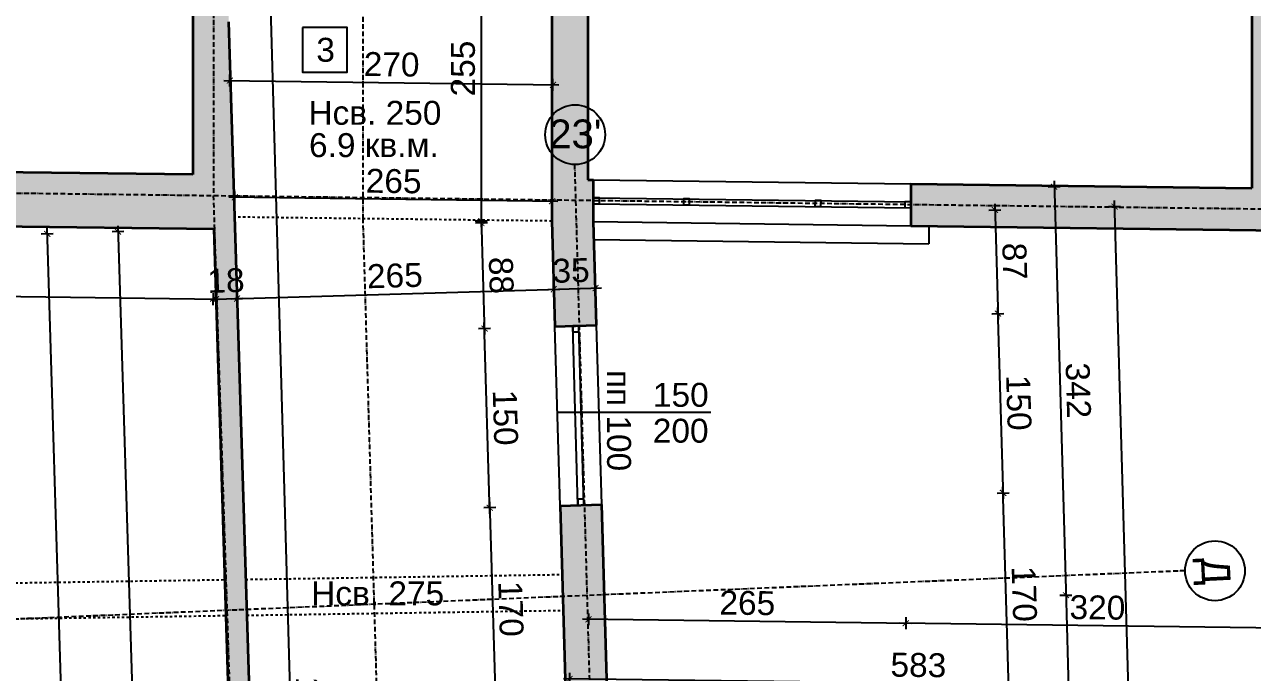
# Model space of a CAD drawing. Header units: inches. Extents: x -72385 to 39588, y -6525 to 66685.
# Drawn here: x -34283 to -33257, y 21769 to 22311 of the extents above; entities that cross this region are included whole.
import ezdxf

# ---------------------------------------------------------------- set-up
doc = ezdxf.new("R2010")
doc.units = ezdxf.units.IN
doc.header["$MEASUREMENT"] = 0
doc.linetypes.add('DashDot', pattern=[0.6, 0.4, -0.1, 0, -0.1])
doc.linetypes.add('Hidden', pattern=[0.4, 0.2, -0.2])
for name, color, linetype, lineweight in [('Изгледни линии', 253, 'Continuous', 25), ('Линия на разрез', 252, 'DashDot', 25), ('Надписи Hсв', 252, 'Continuous', 25), ('Надписи коти външни', 252, 'Continuous', 25), ('Надписи коти вътрешни', 252, 'Continuous', 25), ('Надписи номера на пом.', 252, 'Continuous', 25), ('Надписи Оси', 252, 'Continuous', 25), ('Надписи площ', 252, 'Continuous', 25), ('Надписи прозорци', 252, 'Continuous', 25), ('Оси', 252, 'DashDot', 25), ('Прозорци', 251, 'Continuous', 25), ('Пунктир', 253, 'Hidden', 25), ('Разрезни линии', 7, 'Continuous', 35), ('Щрих стени', 254, 'Continuous', 25)]:
    doc.layers.add(name, color=color, linetype=linetype, lineweight=lineweight)
doc.styles.add('Arial Regular', font='arial.ttf')
doc.styles.get("Standard").update_dxf_attribs({"font": 'arial.ttf'})
doc.dimstyles.new('Annotative', dxfattribs={"dimscale": 0, "dimtxt": 20, "dimasz": 5, "dimexe": 5, "dimexo": 5, "dimgap": 5, "dimtad": 1, "dimdec": 0, "dimzin": 0, "dimdsep": 46, "dimtxsty": 'Standard', "dimblk": 'ARCHTICK', "dimcen": 5, "dimdle": 5, "dimadec": 0, "dimazin": 0, "dimtfac": 1, "dimtdec": 0, "dimtofl": 0, "dimtmove": 0, "dimatfit": 3, "dimldrblk": 'ARCHTICK', "dimfxl": 5, "dimfxlon": 1, "dimtolj": 1, "dimtzin": 0, "dimarcsym": 1})

# ---------------------------------------------------------------- blocks, each defined once
blk = doc.blocks.new('_ArchTick')
at = {"color": 0, "linetype": 'ByBlock', "const_width": 0.15}
blk.add_lwpolyline([(-0.5, -0.5), (0.5, 0.5)], dxfattribs=at)
blk = doc.blocks.new('*D3601')
at = {"layer": 'Defpoints', "color": 0, "ltscale": 50, "transparency": 16777216}
for p in [(-33841.3, 22260.2), (-34112.3, 22184.7), (-33842.3, 22181.3)]:
    blk.add_point(p, dxfattribs=at)
at = {"layer": 'Надписи коти вътрешни', "color": 0, "lineweight": -2, "ltscale": 50, "transparency": 16777216}
for p, q in [((-34116.3, 22263.7), (-33836.3, 22260.2)), ((-34111.4, 22258.7), (-34111.3, 22268.7)), ((-33841.4, 22255.2), (-33841.3, 22265.2))]:
    blk.add_line(p, q, dxfattribs=at)
at = {"layer": 'Надписи коти вътрешни', "color": 0, "lineweight": -2, "ltscale": 50, "transparency": 16777216, "xscale": 5, "yscale": 5, "zscale": 5}
for p, rotation in [((-34111.3, 22263.7), 179.2706286525447), ((-33841.3, 22260.2), 359.2706286525447)]:
    blk.add_blockref('_ArchTick', p, dxfattribs=dict(at, rotation=rotation))
at = {"layer": 'Надписи коти вътрешни', "color": 0, "ltscale": 50, "transparency": 16777216, "insert": (-33976.1, 22277.2), "char_height": 20, "attachment_point": 5, "rotation": 359.2706}
blk.add_mtext('\\A1;270', dxfattribs=at)
blk = doc.blocks.new('*D3761')
at = {"layer": 'Defpoints', "color": 0, "ltscale": 50, "transparency": 16777216}
for p in [(-33835.4, 21908.2), (-33830.4, 21738.3), (-33889.2, 21736.6)]:
    blk.add_point(p, dxfattribs=at)
at = {"layer": 'Надписи коти вътрешни', "color": 0, "lineweight": -2, "ltscale": 50, "transparency": 16777216}
for p, q in [((-33889.1, 21906.7), (-33899.1, 21906.4)), ((-33894.3, 21911.5), (-33889, 21731.6)), ((-33884.2, 21736.7), (-33894.2, 21736.4))]:
    blk.add_line(p, q, dxfattribs=at)
at = {"layer": 'Надписи коти вътрешни', "color": 0, "lineweight": -2, "ltscale": 50, "transparency": 16777216, "xscale": 5, "yscale": 5, "zscale": 5}
for p, rotation in [((-33894.1, 21906.5), 91.66996077964971), ((-33889.2, 21736.6), 271.6699607796497)]:
    blk.add_blockref('_ArchTick', p, dxfattribs=dict(at, rotation=rotation))
at = {"layer": 'Надписи коти вътрешни', "color": 0, "ltscale": 50, "transparency": 16777216, "insert": (-33876.5, 21822), "char_height": 20, "attachment_point": 5, "rotation": 271.67}
blk.add_mtext('\\A1;170', dxfattribs=at)
blk = doc.blocks.new('*D3762')
at = {"layer": 'Defpoints', "color": 0, "ltscale": 50, "transparency": 16777216}
for p in [(-33898.5, 22056.4), (-33839.8, 22058.2), (-33835.4, 21908.2)]:
    blk.add_point(p, dxfattribs=at)
at = {"layer": 'Надписи коти вътрешни', "color": 0, "lineweight": -2, "ltscale": 50, "transparency": 16777216}
for p, q in [((-33893.5, 22056.6), (-33903.5, 22056.3)), ((-33894, 21901.5), (-33898.7, 22061.4)), ((-33889.1, 21906.7), (-33899.1, 21906.4))]:
    blk.add_line(p, q, dxfattribs=at)
at = {"layer": 'Надписи коти вътрешни', "color": 0, "lineweight": -2, "ltscale": 50, "transparency": 16777216, "xscale": 5, "yscale": 5, "zscale": 5}
for p, rotation in [((-33898.5, 22056.4), 91.67051908139348), ((-33894.1, 21906.5), 271.6705190813935)]:
    blk.add_blockref('_ArchTick', p, dxfattribs=dict(at, rotation=rotation))
at = {"layer": 'Надписи коти вътрешни', "color": 0, "ltscale": 50, "transparency": 16777216, "insert": (-33881.1, 21981.9), "char_height": 20, "attachment_point": 5, "rotation": 271.6705}
blk.add_mtext('\\A1;150', dxfattribs=at)
blk = doc.blocks.new('*D3763')
at = {"layer": 'Defpoints', "color": 0, "ltscale": 50, "transparency": 16777216}
for p in [(-33842.3, 22146.3), (-33898.5, 22056.4), (-33839.8, 22058.2)]:
    blk.add_point(p, dxfattribs=at)
at = {"layer": 'Надписи коти вътрешни', "color": 0, "lineweight": -2, "ltscale": 50, "transparency": 16777216}
for p, q in [((-33901.2, 22149.5), (-33898.4, 22051.4)), ((-33896.1, 22144.7), (-33906.1, 22144.4)), ((-33893.5, 22056.6), (-33903.5, 22056.3))]:
    blk.add_line(p, q, dxfattribs=at)
at = {"layer": 'Надписи коти вътрешни', "color": 0, "lineweight": -2, "ltscale": 50, "transparency": 16777216, "xscale": 5, "yscale": 5, "zscale": 5}
for p, rotation in [((-33901.1, 22144.5), 91.6699607796525), ((-33898.5, 22056.4), 271.6699607796525)]:
    blk.add_blockref('_ArchTick', p, dxfattribs=dict(at, rotation=rotation))
at = {"layer": 'Надписи коти вътрешни', "color": 0, "ltscale": 50, "transparency": 16777216, "insert": (-33884.6, 22100.9), "char_height": 20, "attachment_point": 5, "rotation": 271.67}
blk.add_mtext('\\A1;88', dxfattribs=at)
blk = doc.blocks.new('*D3764')
at = {"layer": 'Defpoints', "color": 0, "ltscale": 50, "transparency": 16777216}
for p in [(-33842.3, 22401.3), (-33901.2, 22146.3), (-33842.3, 22146.3)]:
    blk.add_point(p, dxfattribs=at)
at = {"layer": 'Надписи коти вътрешни', "color": 0, "lineweight": -2, "ltscale": 50, "transparency": 16777216}
for p, q in [((-33901.2, 22406.3), (-33901.2, 22141.3)), ((-33896.2, 22401.3), (-33906.2, 22401.3)), ((-33896.2, 22146.3), (-33906.2, 22146.3))]:
    blk.add_line(p, q, dxfattribs=at)
at = {"layer": 'Надписи коти вътрешни', "color": 0, "lineweight": -2, "ltscale": 50, "transparency": 16777216, "xscale": 5, "yscale": 5, "zscale": 5}
for p, rotation in [((-33901.2, 22401.3), 90), ((-33901.2, 22146.3), 270)]:
    blk.add_blockref('_ArchTick', p, dxfattribs=dict(at, rotation=rotation))
at = {"layer": 'Надписи коти вътрешни', "color": 0, "ltscale": 50, "transparency": 16777216, "insert": (-33916.4, 22273.8), "char_height": 20, "attachment_point": 5, "rotation": 90}
blk.add_mtext('\\A1;255', dxfattribs=at)
blk = doc.blocks.new('*D3765')
at = {"layer": 'Defpoints', "color": 0, "ltscale": 50, "transparency": 16777216}
for p in [(-34107.1, 22166.1), (-34107.3, 22149.6), (-33842.3, 22146.3)]:
    blk.add_point(p, dxfattribs=at)
at = {"layer": 'Надписи коти вътрешни', "color": 0, "lineweight": -2, "ltscale": 50, "transparency": 16777216}
for p, q in [((-34107.2, 22161.1), (-34107.1, 22171.1)), ((-33837.1, 22162.7), (-34112.1, 22166.2)), ((-33842.2, 22157.8), (-33842.1, 22167.8))]:
    blk.add_line(p, q, dxfattribs=at)
at = {"layer": 'Надписи коти вътрешни', "color": 0, "lineweight": -2, "ltscale": 50, "transparency": 16777216, "xscale": 5, "yscale": 5, "zscale": 5}
for p, rotation in [((-34107.1, 22166.1), 179.2706286525478), ((-33842.1, 22162.8), 359.2706286525477)]:
    blk.add_blockref('_ArchTick', p, dxfattribs=dict(at, rotation=rotation))
at = {"layer": 'Надписи коти вътрешни', "color": 0, "ltscale": 50, "transparency": 16777216, "insert": (-33974.4, 22179.6), "char_height": 20, "attachment_point": 5, "rotation": 359.2706}
blk.add_mtext('\\A1;265', dxfattribs=at)
blk = doc.blocks.new('*D3767')
at = {"layer": 'Defpoints', "color": 0, "ltscale": 50, "transparency": 16777216}
for p in [(-34112.3, 22404.7), (-34074, 21061.4), (-34041.3, 21062.4)]:
    blk.add_point(p, dxfattribs=at)
at = {"layer": 'Надписи коти вътрешни', "color": 0, "lineweight": -2, "ltscale": 50, "transparency": 16777216}
for p, q in [((-34084.6, 22405.5), (-34074.6, 22405.8)), ((-34079.7, 22410.6), (-34041.2, 21057.4)), ((-34046.3, 21062.2), (-34036.3, 21062.5))]:
    blk.add_line(p, q, dxfattribs=at)
at = {"layer": 'Надписи коти вътрешни', "color": 0, "lineweight": -2, "ltscale": 50, "transparency": 16777216, "xscale": 5, "yscale": 5, "zscale": 5}
for p, rotation in [((-34079.6, 22405.6), 91.63306585855763), ((-34041.3, 21062.4), 271.6330658585576)]:
    blk.add_blockref('_ArchTick', p, dxfattribs=dict(at, rotation=rotation))
at = {"layer": 'Надписи коти вътрешни', "color": 0, "ltscale": 50, "transparency": 16777216, "insert": (-34045.2, 21734.4), "char_height": 20, "attachment_point": 5, "rotation": 271.6331}
blk.add_mtext('\\A1;1344', dxfattribs=at)
blk = doc.blocks.new('*D3773')
at = {"layer": 'Defpoints', "color": 0, "ltscale": 50, "transparency": 16777216}
for p in [(-34124.5, 22139.8), (-34091.5, 21061), (-34171.7, 21058.5)]:
    blk.add_point(p, dxfattribs=at)
at = {"layer": 'Надписи коти вътрешни', "color": 0, "lineweight": -2, "ltscale": 50, "transparency": 16777216}
for p, q in [((-34199.7, 22137.5), (-34209.7, 22137.2)), ((-34204.8, 22142.4), (-34171.5, 21053.5)), ((-34166.7, 21058.7), (-34176.7, 21058.4))]:
    blk.add_line(p, q, dxfattribs=at)
at = {"layer": 'Надписи коти вътрешни', "color": 0, "lineweight": -2, "ltscale": 50, "transparency": 16777216, "xscale": 5, "yscale": 5, "zscale": 5}
for p, rotation in [((-34204.7, 22137.4), 91.75261156203864), ((-34171.7, 21058.5), 271.7526115620386)]:
    blk.add_blockref('_ArchTick', p, dxfattribs=dict(at, rotation=rotation))
at = {"layer": 'Надписи коти вътрешни', "color": 0, "ltscale": 50, "transparency": 16777216, "insert": (-34173, 21598.4), "char_height": 20, "attachment_point": 5, "rotation": 271.7526}
blk.add_mtext('\\A1;1079', dxfattribs=at)
blk = doc.blocks.new('*D3774')
at = {"layer": 'Defpoints', "color": 0, "ltscale": 50, "transparency": 16777216}
for p in [(-34681.3, 22146.9), (-34124.5, 22139.8), (-34125.3, 22081.1)]:
    blk.add_point(p, dxfattribs=at)
at = {"layer": 'Надписи коти вътрешни', "color": 0, "lineweight": -2, "ltscale": 50, "transparency": 16777216}
for p, q in [((-34687.1, 22088.3), (-34120.3, 22081.1)), ((-34682, 22093.2), (-34682.1, 22083.2)), ((-34125.2, 22086.1), (-34125.4, 22076.1))]:
    blk.add_line(p, q, dxfattribs=at)
at = {"layer": 'Надписи коти вътрешни', "color": 0, "lineweight": -2, "ltscale": 50, "transparency": 16777216, "xscale": 5, "yscale": 5, "zscale": 5}
for p, rotation in [((-34682.1, 22088.2), 179.2706286525477), ((-34125.3, 22081.1), 359.2706286525477)]:
    blk.add_blockref('_ArchTick', p, dxfattribs=dict(at, rotation=rotation))
at = {"layer": 'Надписи коти вътрешни', "color": 0, "ltscale": 50, "transparency": 16777216, "insert": (-34403.5, 22099.9), "char_height": 20, "attachment_point": 5, "rotation": 359.2706}
blk.add_mtext('\\A1;557', dxfattribs=at)
blk = doc.blocks.new('*D3788')
at = {"layer": 'Defpoints', "color": 0, "ltscale": 50, "transparency": 16777216}
for p in [(-34124.5, 22139.8), (-34263.8, 22135.6), (-34085.4, 20861.1)]:
    blk.add_point(p, dxfattribs=at)
at = {"layer": 'Надписи коти вътрешни', "color": 0, "lineweight": -2, "ltscale": 50, "transparency": 16777216}
for p, q in [((-34224.5, 20851.8), (-34264, 22140.6)), ((-34258.8, 22135.7), (-34268.8, 22135.4)), ((-34219.7, 20857), (-34229.7, 20856.6))]:
    blk.add_line(p, q, dxfattribs=at)
at = {"layer": 'Надписи коти вътрешни', "color": 0, "lineweight": -2, "ltscale": 50, "transparency": 16777216, "xscale": 5, "yscale": 5, "zscale": 5}
for p, rotation in [((-34263.8, 22135.6), 91.75261156203813), ((-34224.7, 20856.8), 271.7526115620381)]:
    blk.add_blockref('_ArchTick', p, dxfattribs=dict(at, rotation=rotation))
at = {"layer": 'Надписи коти вътрешни', "color": 0, "ltscale": 50, "transparency": 16777216, "insert": (-34229, 21496.7), "char_height": 20, "attachment_point": 5, "rotation": 271.7526}
blk.add_mtext('\\A1;1279', dxfattribs=at)
blk = doc.blocks.new('*D6800')
at = {"layer": 'Defpoints', "color": 0, "ltscale": 10, "transparency": 16777216}
for p in [(-33807.3, 22145.8), (-33222.3, 22138.4), (-33227.8, 21705.9)]:
    blk.add_point(p, dxfattribs=at)
at = {"layer": 'Надписи коти външни', "color": 0, "lineweight": -2, "ltscale": 10, "transparency": 16777216}
for p, q in [((-33812.8, 21718.3), (-33812.9, 21708.3)), ((-33817.8, 21713.4), (-33222.8, 21705.8)), ((-33227.8, 21710.9), (-33227.9, 21700.9))]:
    blk.add_line(p, q, dxfattribs=at)
at = {"layer": 'Надписи коти външни', "color": 0, "lineweight": -2, "ltscale": 10, "transparency": 16777216, "xscale": 5, "yscale": 5, "zscale": 5}
for p, rotation in [((-33812.8, 21713.3), 179.2706286525716), ((-33227.8, 21705.9), 359.2706286525715)]:
    blk.add_blockref('_ArchTick', p, dxfattribs=dict(at, rotation=rotation))
at = {"layer": 'Надписи коти външни', "color": 0, "ltscale": 10, "transparency": 16777216, "insert": (-33520.1, 21724.8), "char_height": 20, "attachment_point": 5, "rotation": 359.2706}
blk.add_mtext('\\A1;585', dxfattribs=at)
blk = doc.blocks.new('*D6820')
at = {"layer": 'Defpoints', "color": 0, "ltscale": 10, "transparency": 16777216}
for p in [(-33465.3, 21919), (-33800.4, 21909.2), (-33795.5, 21739.3)]:
    blk.add_point(p, dxfattribs=at)
at = {"layer": 'Надписи коти външни', "color": 0, "lineweight": -2, "ltscale": 10, "transparency": 16777216}
for p, q in [((-33460.2, 21744.1), (-33465.4, 21924)), ((-33470.3, 21918.9), (-33460.3, 21919.2)), ((-33465.3, 21748.9), (-33455.3, 21749.2))]:
    blk.add_line(p, q, dxfattribs=at)
at = {"layer": 'Надписи коти външни', "color": 0, "lineweight": -2, "ltscale": 10, "transparency": 16777216, "xscale": 5, "yscale": 5, "zscale": 5}
for p, rotation in [((-33465.3, 21919), 91.67051908140209), ((-33460.3, 21749.1), 271.6705190814021)]:
    blk.add_blockref('_ArchTick', p, dxfattribs=dict(at, rotation=rotation))
at = {"layer": 'Надписи коти външни', "color": 0, "ltscale": 10, "transparency": 16777216, "insert": (-33447.6, 21834.5), "char_height": 20, "attachment_point": 5, "rotation": 271.6705}
blk.add_mtext('\\A1;170', dxfattribs=at)
blk = doc.blocks.new('*D6821')
at = {"layer": 'Defpoints', "color": 0, "ltscale": 10, "transparency": 16777216}
for p in [(-33469.6, 22069), (-33804.8, 22059.2), (-33800.4, 21909.2)]:
    blk.add_point(p, dxfattribs=at)
at = {"layer": 'Надписи коти външни', "color": 0, "lineweight": -2, "ltscale": 10, "transparency": 16777216}
for p, q in [((-33474.6, 22068.8), (-33464.6, 22069.1)), ((-33465, 21914), (-33469.7, 22073.9)), ((-33470.2, 21918.9), (-33460.2, 21919.2))]:
    blk.add_line(p, q, dxfattribs=at)
at = {"layer": 'Надписи коти външни', "color": 0, "lineweight": -2, "ltscale": 10, "transparency": 16777216, "xscale": 5, "yscale": 5, "zscale": 5}
for p, rotation in [((-33469.6, 22069), 91.67051908134073), ((-33465.2, 21919), 271.6705190813407)]:
    blk.add_blockref('_ArchTick', p, dxfattribs=dict(at, rotation=rotation))
at = {"layer": 'Надписи коти външни', "color": 0, "ltscale": 10, "transparency": 16777216, "insert": (-33452.2, 21994.4), "char_height": 20, "attachment_point": 5, "rotation": 271.6705}
blk.add_mtext('\\A1;150', dxfattribs=at)
blk = doc.blocks.new('*D6822')
at = {"layer": 'Defpoints', "color": 0, "ltscale": 10, "transparency": 16777216}
for p in [(-33807.3, 22145.8), (-33469.5, 22069), (-33804.8, 22059.2)]:
    blk.add_point(p, dxfattribs=at)
at = {"layer": 'Надписи коти външни', "color": 0, "lineweight": -2, "ltscale": 10, "transparency": 16777216}
for p, q in [((-33472.2, 22160.6), (-33469.4, 22064)), ((-33477.1, 22155.4), (-33467.1, 22155.7)), ((-33474.5, 22068.8), (-33464.5, 22069.1))]:
    blk.add_line(p, q, dxfattribs=at)
at = {"layer": 'Надписи коти външни', "color": 0, "lineweight": -2, "ltscale": 10, "transparency": 16777216, "xscale": 5, "yscale": 5, "zscale": 5}
for p, rotation in [((-33472.1, 22155.6), 91.6705190813996), ((-33469.5, 22069), 271.6705190813996)]:
    blk.add_blockref('_ArchTick', p, dxfattribs=dict(at, rotation=rotation))
at = {"layer": 'Надписи коти външни', "color": 0, "ltscale": 10, "transparency": 16777216, "insert": (-33455.6, 22112.7), "char_height": 20, "attachment_point": 5, "rotation": 271.6705}
blk.add_mtext('\\A1;87', dxfattribs=at)
blk = doc.blocks.new('*D6823')
at = {"layer": 'Defpoints', "color": 0, "ltscale": 10, "transparency": 16777216}
for p in [(-33822.4, 22163.5), (-33412.7, 21833.5), (-33812.6, 21822)]:
    blk.add_point(p, dxfattribs=at)
at = {"layer": 'Надписи коти външни', "color": 0, "lineweight": -2, "ltscale": 10, "transparency": 16777216}
for p, q in [((-33422.7, 22180), (-33412.6, 21828.5)), ((-33427.6, 22174.9), (-33417.6, 22175.2)), ((-33417.7, 21833.4), (-33407.7, 21833.6))]:
    blk.add_line(p, q, dxfattribs=at)
at = {"layer": 'Надписи коти външни', "color": 0, "lineweight": -2, "ltscale": 10, "transparency": 16777216, "xscale": 5, "yscale": 5, "zscale": 5}
for p, rotation in [((-33422.6, 22175), 91.65142047097213), ((-33412.7, 21833.5), 271.6514204709721)]:
    blk.add_blockref('_ArchTick', p, dxfattribs=dict(at, rotation=rotation))
at = {"layer": 'Надписи коти външни', "color": 0, "ltscale": 10, "transparency": 16777216, "insert": (-33402.5, 22004.7), "char_height": 20, "attachment_point": 5, "rotation": 271.6514}
blk.add_mtext('\\A1;342', dxfattribs=at)
blk = doc.blocks.new('*D6824')
at = {"layer": 'Defpoints', "color": 0, "ltscale": 10, "transparency": 16777216}
for p in [(-33812.6, 21822), (-33394.2, 21191.9), (-33794.1, 21180.3)]:
    blk.add_point(p, dxfattribs=at)
at = {"layer": 'Надписи коти външни', "color": 0, "lineweight": -2, "ltscale": 10, "transparency": 16777216}
for p, q in [((-33417.7, 21833.4), (-33407.7, 21833.6)), ((-33412.9, 21838.5), (-33394.1, 21186.9)), ((-33399.2, 21191.7), (-33389.2, 21192))]:
    blk.add_line(p, q, dxfattribs=at)
at = {"layer": 'Надписи коти външни', "color": 0, "lineweight": -2, "ltscale": 10, "transparency": 16777216, "xscale": 5, "yscale": 5, "zscale": 5}
for p, rotation in [((-33412.7, 21833.5), 91.65142047097213), ((-33394.2, 21191.9), 271.6514204709721)]:
    blk.add_blockref('_ArchTick', p, dxfattribs=dict(at, rotation=rotation))
at = {"layer": 'Надписи коти външни', "color": 0, "ltscale": 10, "transparency": 16777216, "insert": (-33388.3, 21513.1), "char_height": 20, "attachment_point": 5, "rotation": 271.6514}
blk.add_mtext('\\A1;642', dxfattribs=at)
blk = doc.blocks.new('*D6826')
at = {"layer": 'Defpoints', "color": 0, "ltscale": 10, "transparency": 16777216}
for p in [(-33372.1, 22158.5), (-33807.3, 22145.8), (-33769.5, 20849.4)]:
    blk.add_point(p, dxfattribs=at)
at = {"layer": 'Надписи коти външни', "color": 0, "lineweight": -2, "ltscale": 10, "transparency": 16777216}
for p, q in [((-33377.1, 22158.4), (-33367.1, 22158.6)), ((-33334.2, 20857.1), (-33372.3, 22163.5)), ((-33339.3, 20862), (-33329.3, 20862.3))]:
    blk.add_line(p, q, dxfattribs=at)
at = {"layer": 'Надписи коти външни', "color": 0, "lineweight": -2, "ltscale": 10, "transparency": 16777216, "xscale": 5, "yscale": 5, "zscale": 5}
for p, rotation in [((-33372.1, 22158.5), 91.67051908137613), ((-33334.3, 20862.1), 271.6705190813761)]:
    blk.add_blockref('_ArchTick', p, dxfattribs=dict(at, rotation=rotation))
at = {"layer": 'Надписи коти външни', "color": 0, "ltscale": 10, "transparency": 16777216, "insert": (-33338, 21510.7), "char_height": 20, "attachment_point": 5, "rotation": 271.6705}
blk.add_mtext('\\A1;1297', dxfattribs=at)
blk = doc.blocks.new('*D6849')
at = {"layer": 'Defpoints', "color": 0, "ltscale": 50, "transparency": 16777216}
for p in [(-33542.3, 22142.4), (-33222.3, 22138.4), (-33546.6, 21810)]:
    blk.add_point(p, dxfattribs=at)
at = {"layer": 'Надписи коти външни', "color": 0, "lineweight": -2, "ltscale": 50, "transparency": 16777216}
for p, q in [((-33221.6, 21805.8), (-33551.6, 21810)), ((-33546.5, 21815), (-33546.6, 21805)), ((-33226.5, 21810.9), (-33226.6, 21800.9))]:
    blk.add_line(p, q, dxfattribs=at)
at = {"layer": 'Надписи коти външни', "color": 0, "lineweight": -2, "ltscale": 50, "transparency": 16777216, "xscale": 5, "yscale": 5, "zscale": 5}
for p, rotation in [((-33546.6, 21810), 179.2706286525475), ((-33226.6, 21805.9), 359.2706286525476)]:
    blk.add_blockref('_ArchTick', p, dxfattribs=dict(at, rotation=rotation))
at = {"layer": 'Надписи коти външни', "color": 0, "ltscale": 50, "transparency": 16777216, "insert": (-33386.4, 21823.1), "char_height": 20, "attachment_point": 5, "rotation": 359.2706}
blk.add_mtext('\\A1;320', dxfattribs=at)
blk = doc.blocks.new('*D6850')
at = {"layer": 'Defpoints', "color": 0, "ltscale": 50, "transparency": 16777216}
for p in [(-33807.3, 22145.8), (-33542.3, 22142.4), (-33811.6, 21813.3)]:
    blk.add_point(p, dxfattribs=at)
at = {"layer": 'Надписи коти външни', "color": 0, "lineweight": -2, "ltscale": 50, "transparency": 16777216}
for p, q in [((-33541.6, 21809.9), (-33816.6, 21813.4)), ((-33811.5, 21818.3), (-33811.6, 21808.3)), ((-33546.5, 21815), (-33546.6, 21805))]:
    blk.add_line(p, q, dxfattribs=at)
at = {"layer": 'Надписи коти външни', "color": 0, "lineweight": -2, "ltscale": 50, "transparency": 16777216, "xscale": 5, "yscale": 5, "zscale": 5}
for p, rotation in [((-33811.6, 21813.3), 179.270628652547), ((-33546.6, 21810), 359.270628652547)]:
    blk.add_blockref('_ArchTick', p, dxfattribs=dict(at, rotation=rotation))
at = {"layer": 'Надписи коти външни', "color": 0, "ltscale": 50, "transparency": 16777216, "insert": (-33678.9, 21826.9), "char_height": 20, "attachment_point": 5, "rotation": 359.2706}
blk.add_mtext('\\A1;265', dxfattribs=at)
blk = doc.blocks.new('*D6848')
at = {"layer": 'Defpoints', "color": 0, "ltscale": 10, "transparency": 16777216}
for p in [(-33822.4, 22163.5), (-33239.8, 22156.1), (-33827.5, 21763.5)]:
    blk.add_point(p, dxfattribs=at)
at = {"layer": 'Надписи коти външни', "color": 0, "lineweight": -2, "ltscale": 10, "transparency": 16777216}
for p, q in [((-33827.4, 21768.5), (-33827.6, 21758.5)), ((-33239.9, 21756.1), (-33832.5, 21763.6)), ((-33244.9, 21761.1), (-33245, 21751.1))]:
    blk.add_line(p, q, dxfattribs=at)
at = {"layer": 'Надписи коти външни', "color": 0, "lineweight": -2, "ltscale": 10, "transparency": 16777216, "xscale": 5, "yscale": 5, "zscale": 5}
for p, rotation in [((-33827.5, 21763.5), 179.2706286525472), ((-33244.9, 21756.1), 359.2706286525473)]:
    blk.add_blockref('_ArchTick', p, dxfattribs=dict(at, rotation=rotation))
at = {"layer": 'Надписи коти външни', "color": 0, "ltscale": 10, "transparency": 16777216, "insert": (-33536, 21775), "char_height": 20, "attachment_point": 5, "rotation": 359.2706}
blk.add_mtext('\\A1;583', dxfattribs=at)
blk = doc.blocks.new('*D7505')
at = {"layer": 'Defpoints', "color": 0, "ltscale": 10, "transparency": 16777216}
for p in [(-34123.2, 22095.5), (-34105.7, 22096), (-34105.3, 22081.5)]:
    blk.add_point(p, dxfattribs=at)
at = {"layer": 'Надписи коти вътрешни', "color": 0, "lineweight": -2, "ltscale": 10, "transparency": 16777216}
for p, q in [((-34105.4, 22086.5), (-34105.1, 22076.5)), ((-34127.7, 22080.8), (-34100.3, 22081.7)), ((-34122.9, 22086), (-34122.6, 22076))]:
    blk.add_line(p, q, dxfattribs=at)
at = {"layer": 'Надписи коти вътрешни', "color": 0, "lineweight": -2, "ltscale": 10, "transparency": 16777216, "xscale": 5, "yscale": 5, "zscale": 5}
for p, rotation in [((-34122.7, 22081), 181.7526115620334), ((-34105.3, 22081.5), 1.752611562033374)]:
    blk.add_blockref('_ArchTick', p, dxfattribs=dict(at, rotation=rotation))
at = {"layer": 'Надписи коти вътрешни', "color": 0, "ltscale": 10, "transparency": 16777216, "insert": (-34114.5, 22096.5), "char_height": 20, "attachment_point": 5, "rotation": 1.7526}
blk.add_mtext('\\A1;18', dxfattribs=at)
blk = doc.blocks.new('*D7506')
at = {"layer": 'Defpoints', "color": 0, "ltscale": 10, "transparency": 16777216}
for p in [(-33805.7, 22090.3), (-33839.8, 22058.2), (-33804.8, 22059.2)]:
    blk.add_point(p, dxfattribs=at)
at = {"layer": 'Надписи коти вътрешни', "color": 0, "lineweight": -2, "ltscale": 10, "transparency": 16777216}
for p, q in [((-33845.7, 22089.1), (-33800.7, 22090.4)), ((-33840.6, 22084.3), (-33840.8, 22094.3)), ((-33805.6, 22085.3), (-33805.9, 22095.3))]:
    blk.add_line(p, q, dxfattribs=at)
at = {"layer": 'Надписи коти вътрешни', "color": 0, "lineweight": -2, "ltscale": 10, "transparency": 16777216, "xscale": 5, "yscale": 5, "zscale": 5}
for p, rotation in [((-33840.7, 22089.3), 181.6705190813839), ((-33805.7, 22090.3), 1.670519081383882)]:
    blk.add_blockref('_ArchTick', p, dxfattribs=dict(at, rotation=rotation))
at = {"layer": 'Надписи коти вътрешни', "color": 0, "ltscale": 10, "transparency": 16777216, "insert": (-33826.2, 22104.9), "char_height": 20, "attachment_point": 5, "rotation": 1.6705}
blk.add_mtext('\\A1;35', dxfattribs=at)
blk = doc.blocks.new('*D7507')
at = {"layer": 'Defpoints', "color": 0, "ltscale": 10, "transparency": 16777216}
for p in [(-33840.7, 22089.3), (-33840.3, 22077.4), (-34104.9, 22069.7)]:
    blk.add_point(p, dxfattribs=at)
at = {"layer": 'Надписи коти вътрешни', "color": 0, "lineweight": -2, "ltscale": 10, "transparency": 16777216}
for p, q in [((-34110.2, 22081.4), (-33835.7, 22089.4)), ((-34105.1, 22076.5), (-34105.4, 22086.5)), ((-33840.5, 22084.3), (-33840.8, 22094.3))]:
    blk.add_line(p, q, dxfattribs=at)
at = {"layer": 'Надписи коти вътрешни', "color": 0, "lineweight": -2, "ltscale": 10, "transparency": 16777216, "xscale": 5, "yscale": 5, "zscale": 5}
for p, rotation in [((-33840.7, 22089.3), 1.669960779651601), ((-34105.2, 22081.5), 181.6699607796516)]:
    blk.add_blockref('_ArchTick', p, dxfattribs=dict(at, rotation=rotation))
at = {"layer": 'Надписи коти вътрешни', "color": 0, "ltscale": 10, "transparency": 16777216, "insert": (-33973.4, 22100.6), "char_height": 20, "attachment_point": 5, "rotation": 1.67}
blk.add_mtext('\\A1;265', dxfattribs=at)

msp = doc.modelspace()

# ---------------------------------------------------------------- hatches: boundary and pattern name
at = {"layer": 'Щрих стени', "ltscale": 10}
h = msp.add_hatch(color=256, dxfattribs=at)
h.dxf.hatch_style = 1
h.paths.add_polyline_path([(-34699.8, 23419.7), (-34709.8, 23419.9), (-34709.8, 23912.4), (-34707.3, 23912.4), (-34707.3, 23992.4), (-34742.3, 23992.9), (-34742.3, 23912.9), (-34739.8, 23912.8), (-34739.8, 23420.2), (-34774.8, 23420.7), (-34774.8, 23390.7), (-34842.3, 23391.6), (-34842.7, 23361.6), (-34749.8, 23360.4), (-34749.8, 23330.4), (-34699.8, 23329.7), (-34699.8, 23359.8), (-34199.8, 23353.4), (-34199.8, 23328.7), (-34142.3, 23327.9), (-34142.3, 23082.7), (-34842.3, 23091.6), (-34842.7, 23061.6), (-34749.8, 23060.4), (-34749.8, 22820.4), (-34749.8, 22765.4), (-34774.8, 22765.7), (-34774.8, 22730.7), (-34754.8, 22730.4), (-34142.3, 22722.6), (-34142.3, 22185.1), (-34707.3, 22192.3), (-34707.3, 22237.3), (-34742.3, 22237.7), (-34742.3, 22157.7), (-34739.2, 22056.3), (-34709.2, 22057.3), (-34711.5, 22132.3), (-34680.9, 22131.9), (-34681.3, 22146.9), (-34124.5, 22139.8), (-34091.5, 21061), (-34074, 21061.4), (-34112.3, 22313), (-34112.3, 22404.7), (-34062.3, 22404.1), (-34062.3, 22434.1), (-34112.3, 22434.7), (-34112.3, 22754.7), (-33867.3, 22751.6), (-33867.3, 22781.6), (-34087.3, 22784.4), (-34087.3, 22804.4), (-34112.3, 22804.7), (-34112.3, 23327.5), (-34069.8, 23327), (-34069.8, 23351.8), (-33697.3, 23347), (-33697.3, 22779.5), (-33777.3, 22780.5), (-33777.3, 22750.5), (-33207.3, 22743.2), (-33207.3, 22763.2), (-33222.3, 22763.4), (-33222.3, 23973.5), (-33742.3, 23980.1), (-33742.3, 23965.1), (-33882.3, 23966.9), (-33882.3, 23981.9), (-34142.3, 23985.2), (-34142.3, 23905.2), (-34107.3, 23904.8), (-34107.3, 23949.8), (-33697.3, 23944.6), (-33697.3, 23377), (-34069.8, 23381.8), (-34069.8, 23407), (-34199.8, 23408.7), (-34199.8, 23383.4), (-34699.8, 23389.8)])
h.paths.add_polyline_path([(-34207.3, 23053.5), (-34207.3, 22983.5), (-34142.3, 22982.6), (-34142.3, 22792.6), (-34182.3, 22793.1), (-34182.3, 22728.1), (-34699.8, 22734.7), (-34699.8, 22819.7), (-34744.8, 22820.3), (-34744.8, 23060.3)], flags=16)
h.paths.add_polyline_path([(-33667.3, 23406.6), (-33667.3, 23929.2), (-33622.3, 23928.6), (-33622.3, 23943.6), (-33257.3, 23939), (-33257.3, 23683.9), (-33267.3, 23684.1), (-33267.3, 23609.1), (-33257.3, 23608.9), (-33257.3, 23371.4), (-33597.3, 23375.7), (-33597.3, 23405.7)], flags=16)
h.paths.add_polyline_path([(-33667.3, 23346.6), (-33257.3, 23341.4), (-33257.3, 23098.9), (-33267.3, 23099), (-33267.3, 23024), (-33257.3, 23023.9), (-33257.3, 22773.9), (-33647.3, 22778.8), (-33647.3, 22798.8), (-33667.3, 22799.1)], flags=16)
h.paths.add_polyline_path([(-34407.3, 23988.6), (-34442.3, 23989), (-34442.3, 23954), (-34407.3, 23953.6)], flags=17)
h.paths.add_polyline_path([(-33207.3, 22423.2), (-33902.3, 22432), (-33902.3, 22402), (-33842.3, 22401.3), (-33842.3, 22146.3), (-33839.8, 22058.2), (-33804.8, 22059.2), (-33807.3, 22145.8), (-33807.3, 22180.8), (-33812.3, 22180.9), (-33812.3, 22390.9), (-33777.3, 22390.4), (-33777.3, 22400.5), (-33337.3, 22394.8), (-33337.3, 22379.8), (-33257.3, 22378.8), (-33257.3, 22173.8), (-33542.3, 22177.4), (-33542.3, 22142.4), (-33222.3, 22138.4), (-33222.3, 22403.4), (-33207.3, 22403.2)], flags=17)
h = msp.add_hatch(color=256, dxfattribs=at)
h.dxf.hatch_style = 1
h.paths.add_polyline_path([(-34704.5, 21907.3), (-34734.5, 21906.4), (-34729, 21731.5), (-34699, 21732.4)])
h.paths.add_polyline_path([(-34694.3, 21582.5), (-34724.3, 21581.5), (-34718.9, 21406.6), (-34688.9, 21407.6)])
h.paths.add_polyline_path([(-34684.2, 21257.6), (-34714.2, 21256.7), (-34708.7, 21081.8), (-34678.7, 21082.7)])
h.paths.add_polyline_path([(-34247.6, 20858.1), (-34671.5, 20850.2), (-34674, 20932.8), (-34704, 20931.9), (-34700.9, 20833.2), (-34699.1, 20732.6), (-34664.1, 20733.3), (-34665.4, 20802.8), (-34246.8, 20810.6)])
h.paths.add_polyline_path([(-34067.4, 20843.9), (-34071, 20961.5), (-34088.5, 20961), (-34085.4, 20861.1), (-34147.7, 20859.9), (-34146.8, 20812.4), (-34096.8, 20813.3), (-34092.6, 20598.4), (-34107.6, 20598.1), (-34106.2, 20528.1), (-34091.2, 20528.4), (-34084.6, 20188.5), (-34654, 20180), (-34655.4, 20253.3), (-34690.4, 20252.7), (-34687.4, 20087.7), (-34652.4, 20088.4), (-34653.5, 20150), (-34114, 20158), (-34112.5, 20082.9), (-34082.6, 20083.5), (-34082, 20056.8), (-34052, 20057.3), (-34053.5, 20133.6), (-34003.7, 20134.4), (-34004.1, 20164.6), (-34029.1, 20164.2), (-34029.6, 20189.2), (-34054.6, 20188.7)])
h.paths.add_polyline_path([(-33800.4, 21909.2), (-33835.4, 21908.2), (-33830.4, 21738.3), (-33795.5, 21739.3)])
h.paths.add_polyline_path([(-33791.1, 21589.4), (-33826.1, 21588.4), (-33821.1, 21418.4), (-33786.2, 21419.4)])
h.paths.add_polyline_path([(-33781.8, 21269.5), (-33816.7, 21268.5), (-33811.8, 21098.6), (-33776.8, 21099.6)])
h.paths.add_polyline_path([(-33772.5, 20949.6), (-33807.4, 20948.6), (-33803.6, 20818.8), (-33794.4, 20819), (-33784.5, 20168.3), (-33844.1, 20167.3), (-33843.7, 20136.8), (-33671.5, 20139.4), (-33672, 20170.2), (-33754.5, 20168.8), (-33764.4, 20819.5), (-33654.8, 20821.5), (-33655.4, 20851.5), (-33769.5, 20849.4)])
h.paths.add_polyline_path([(-34661.4, 20583.3), (-34696.4, 20582.6), (-34693.1, 20402.7), (-34658.1, 20403.3)])
h.paths.add_polyline_path([(-34050.1, 19957.4), (-34080.1, 19956.8), (-34078.3, 19866.7), (-34648.1, 19853.4), (-34649.6, 19938.4), (-34684.6, 19937.8), (-34682.5, 19822.6), (-33957.7, 19839.5), (-33958.4, 19869.5), (-34048.3, 19867.4)])
h.paths.add_polyline_path([(-33683.4, 19875.9), (-33808.4, 19873), (-33807.7, 19843), (-33682.7, 19845.9)])

# ---------------------------------------------------------------- linework, layer by layer
at = {"layer": 'Изгледни линии', "ltscale": 50}
for p, q in [((-33807.3, 22180.8), (-33542.3, 22177.4)), ((-33807.3, 22145.8), (-33542.3, 22142.4)), ((-33527.3, 22142.2), (-33527.3, 22127.2)), ((-33806.9, 22130.8), (-33527.3, 22127.2)), ((-33835.4, 21908.2), (-33839.8, 22058.2)), ((-33800.4, 21909.2), (-33804.8, 22059.2))]:
    msp.add_line(p, q, dxfattribs=at)
at = {"layer": 'Линия на разрез', "ltscale": 10}
for p, q in [((-33999.9, 22148.3), (-33999.9, 24115.8)), ((-33962, 20845.8), (-33999.9, 22148.3))]:
    msp.add_line(p, q, dxfattribs=at)
at = {"layer": 'Надписи номера на пом.', "ltscale": 50}
msp.add_lwpolyline([(-34050.6, 22308.2), (-34050.6, 22270.7), (-34013.1, 22270.7), (-34013.1, 22308.2)], close=True, dxfattribs=at)
at = {"layer": 'Надписи Оси', "ltscale": 50}
for centre in [(-33822.8, 22218.5), (-33288.2, 21853.9)]:
    msp.add_circle(centre, 25, dxfattribs=at)
at = {"layer": 'Надписи прозорци', "ltscale": 50}
msp.add_line((-33837.7, 21986.5), (-33709.5, 21986.5), dxfattribs=at)
at = {"layer": 'Оси', "ltscale": 10}
for p, q in [((-34124.8, 24467.5), (-34124.8, 22167.4)), ((-33823.3, 22193.5), (-33783.2, 20804.2)), ((-32839.8, 22151), (-34842.3, 22176.5)), ((-34080.8, 20828.5), (-34124.8, 22167.4)), ((-33313.2, 21853.9), (-35107.8, 21779.6))]:
    msp.add_line(p, q, dxfattribs=at)
at = {"layer": 'Прозорци', "ltscale": 50}
for p, q in [((-33807.3, 22165.8), (-33542.3, 22162.4)), ((-33807.3, 22160.8), (-33542.3, 22157.4)), ((-33820.4, 21908.7), (-33824.8, 22058.6)), ((-33815.4, 21908.8), (-33819.8, 22058.7))]:
    msp.add_line(p, q, dxfattribs=at)
for points in [[(-33807.3, 22160.8), (-33802.3, 22160.7), (-33802.3, 22165.7), (-33807.3, 22165.8), (-33807.3, 22160.8)], [(-33732.3, 22159.9), (-33727.3, 22159.8), (-33727.3, 22164.8), (-33732.3, 22164.9), (-33732.3, 22159.9)], [(-33622.4, 22158.5), (-33617.4, 22158.4), (-33617.3, 22163.4), (-33622.3, 22163.5), (-33622.4, 22158.5)], [(-33547.4, 22157.5), (-33542.4, 22157.4), (-33542.3, 22162.4), (-33547.3, 22162.5), (-33547.4, 22157.5)], [(-33819.7, 22053.7), (-33819.8, 22058.7), (-33824.8, 22058.6), (-33824.7, 22053.6), (-33819.7, 22053.7)], [(-33815.4, 21908.8), (-33815.6, 21913.8), (-33820.6, 21913.7), (-33820.4, 21908.7), (-33815.4, 21908.8)]]:
    msp.add_lwpolyline(points, dxfattribs=at)
at = {"layer": 'Пунктир', "ltscale": 10}
for p, q in [((-33842.3, 22146.3), (-34107.3, 22149.6)), ((-34098.1, 21846.7), (-33833.7, 21850.8)), ((-34702.3, 21837.4), (-34115.6, 21846.5)), ((-34097.2, 21816.7), (-33832.8, 21820.8)), ((-34701.4, 21807.4), (-34114.7, 21816.5))]:
    msp.add_line(p, q, dxfattribs=at)
at = {"layer": 'Разрезни линии', "ltscale": 50}
for p, q in [((-34142.3, 22722.6), (-34142.3, 22185.1)), ((-33842.3, 22401.3), (-33842.3, 22146.3)), ((-33812.3, 22390.9), (-33812.3, 22180.9)), ((-33257.3, 22378.8), (-33257.3, 22173.8)), ((-34112.3, 22313), (-34074, 21061.4)), ((-34142.3, 22185.1), (-34707.3, 22192.3)), ((-33812.3, 22180.9), (-33807.3, 22180.8)), ((-33807.3, 22145.8), (-33807.3, 22180.8)), ((-33542.3, 22177.4), (-33257.3, 22173.8)), ((-33542.3, 22177.4), (-33542.3, 22142.4)), ((-34681.3, 22146.9), (-34124.5, 22139.8)), ((-34124.5, 22139.8), (-34091.5, 21061)), ((-33842.3, 22146.3), (-33839.8, 22058.2)), ((-33804.8, 22059.2), (-33807.3, 22145.8)), ((-33542.3, 22142.4), (-33222.3, 22138.4)), ((-33839.8, 22058.2), (-33804.8, 22059.2)), ((-33835.4, 21908.2), (-33800.4, 21909.2)), ((-33835.4, 21908.2), (-33830.4, 21738.3)), ((-33795.5, 21739.3), (-33800.4, 21909.2))]:
    msp.add_line(p, q, dxfattribs=at)

# ---------------------------------------------------------------- texts
at = {"layer": 'Надписи Hсв', "ltscale": 100, "char_height": 20, "width": 180.489, "attachment_point": 1, "style": 'Arial Regular'}
for s, insert in [('\\pxt8;Hсв. 250', (-34045.6, 22246.8)), ('\\pxt8;Hсв. 275', (-34043.3, 21845))]:
    msp.add_mtext(s, dxfattribs=dict(at, insert=insert))
at = {"layer": 'Надписи номера на пом.', "ltscale": 100, "insert": (-34121.5, 22299.5), "char_height": 20, "width": 180.489, "attachment_point": 1, "style": 'Arial Regular'}
msp.add_mtext('\\pxqc;3', dxfattribs=at)
at = {"layer": 'Надписи Оси', "ltscale": 100, "insert": (-33836.2, 22231.2), "char_height": 24, "width": 27.213, "attachment_point": 1, "style": 'Arial Regular'}
msp.add_mtext("\\pxqc;23'", dxfattribs=at)
at = {"layer": 'Надписи Оси', "ltscale": 100, "insert": (-33276.2, 21867.8), "char_height": 24, "width": 27.213, "attachment_point": 1, "rotation": 272.8452, "style": 'Arial Regular'}
msp.add_mtext('\\pxqc;Д', dxfattribs=at)
at = {"layer": 'Надписи площ', "ltscale": 100, "insert": (-34045.1, 22219.8), "char_height": 20, "width": 180.489, "attachment_point": 1, "style": 'Arial Regular'}
msp.add_mtext('6.9 кв.м.', dxfattribs=at)
at = {"layer": 'Надписи прозорци', "ltscale": 100, "insert": (-33776.1, 22021.8), "char_height": 20, "width": 180.489, "attachment_point": 1, "rotation": 270, "style": 'Arial Regular'}
msp.add_mtext('пп 100', dxfattribs=at)
at = {"layer": 'Надписи прозорци', "ltscale": 100, "char_height": 20, "width": 180.489, "attachment_point": 1, "style": 'Arial Regular'}
for s, insert in [('150', (-33757.8, 22011)), ('200', (-33757.9, 21981))]:
    msp.add_mtext(s, dxfattribs=dict(at, insert=insert))

# ---------------------------------------------------------------- dimensions: what is measured, and where the dimension line sits
at = {"layer": 'Надписи коти външни', "ltscale": 10}
for p1, p2, distance, picture, middle in [((-33822.4, 22163.5), (-33812.6, 21822), 400, '*D6823', (-33402.5, 22004.7)), ((-33239.8, 22156.1), (-33822.4, 22163.5), 400, '*D6848', (-33536, 21775)), ((-33769.5, 20849.4), (-33807.3, 22145.8), -435.4, '*D6826', (-33338, 21510.7)), ((-33807.3, 22145.8), (-33804.8, 22059.2), 335.4, '*D6822', (-33455.6, 22112.7)), ((-33807.3, 22145.8), (-33222.3, 22138.4), -432.5, '*D6800', (-33520.1, 21724.8)), ((-33800.4, 21909.2), (-33804.8, 22059.2), -335.4, '*D6821', (-33452.2, 21994.4)), ((-33795.5, 21739.3), (-33800.4, 21909.2), -335.3, '*D6820', (-33447.6, 21834.5)), ((-33812.6, 21822), (-33794.1, 21180.3), 400, '*D6824', (-33388.3, 21513.1))]:
    dim = msp.add_aligned_dim(p1=p1, p2=p2, distance=distance, dimstyle='Annotative', override={"dimscale": 0, "dimtix": 0, "dimtofl": 0, "dimtmove": 0, "dimatfit": 3}, dxfattribs=at)
    dim.commit()
    dim.dimension.update_dxf_attribs({"geometry": picture, "text_midpoint": middle})
at = {"layer": 'Надписи коти външни', "ltscale": 50}
for p1, p2, picture, middle in [((-33542.3, 22142.4), (-33807.3, 22145.8), '*D6850', (-33678.9, 21826.9)), ((-33222.3, 22138.4), (-33542.3, 22142.4), '*D6849', (-33386.4, 21823.1))]:
    dim = msp.add_aligned_dim(p1=p1, p2=p2, distance=332.5, dimstyle='Annotative', override={"dimscale": 0, "dimtix": 0, "dimtofl": 0, "dimtmove": 0, "dimatfit": 3}, dxfattribs=at)
    dim.commit()
    dim.dimension.update_dxf_attribs({"geometry": picture, "text_midpoint": middle})
at = {"layer": 'Надписи коти вътрешни', "ltscale": 50}
for p1, p2, distance, picture, middle in [((-34112.3, 22404.7), (-34074, 21061.4), 32.8, '*D3767', (-34045.2, 21734.4)), ((-34112.3, 22184.7), (-33842.3, 22181.3), 79, '*D3601', (-33976.1, 22277.2)), ((-33842.3, 22146.3), (-34107.3, 22149.6), -16.5, '*D3765', (-33974.4, 22179.6)), ((-33842.3, 22146.3), (-33839.8, 22058.2), -58.8, '*D3763', (-33884.6, 22100.9)), ((-34681.3, 22146.9), (-34124.5, 22139.8), -58.7, '*D3774', (-34403.5, 22099.9)), ((-34085.4, 20861.1), (-34124.5, 22139.8), 139.3, '*D3788', (-34229, 21496.7)), ((-34124.5, 22139.8), (-34091.5, 21061), -80.2, '*D3773', (-34173, 21598.4)), ((-33835.4, 21908.2), (-33839.8, 22058.2), 58.7, '*D3762', (-33881.1, 21981.9)), ((-33835.4, 21908.2), (-33830.4, 21738.3), -58.8, '*D3761', (-33876.5, 21822))]:
    dim = msp.add_aligned_dim(p1=p1, p2=p2, distance=distance, dimstyle='Annotative', override={"dimscale": 0, "dimtix": 0, "dimtofl": 0, "dimtmove": 0, "dimatfit": 3}, dxfattribs=at)
    dim.commit()
    dim.dimension.update_dxf_attribs({"geometry": picture, "text_midpoint": middle})
dim = msp.add_linear_dim(base=(-33901.2, 22146.3), p1=(-33842.3, 22401.3), p2=(-33842.3, 22146.3), angle=90, dimstyle='Annotative', override={"dimscale": 0, "dimtix": 0, "dimtofl": 0, "dimtmove": 0, "dimatfit": 3}, dxfattribs=at)
dim.commit()
dim.dimension.update_dxf_attribs({"geometry": '*D3764', "text_midpoint": (-33916.4, 22273.8)})
at = {"layer": 'Надписи коти вътрешни', "ltscale": 10}
for base, p1, p2, angle, picture, middle in [((-33805.7, 22090.3), (-33839.8, 22058.2), (-33804.8, 22059.2), 1.6705, '*D7506', (-33825.7, 22089.7)), ((-34105.2538, 22081.5372), (-34123.1888, 22095.4857), (-34105.697, 22096.0209), 1.7526, '*D7505', (-34113.9997, 22081.2696))]:
    dim = msp.add_linear_dim(base=base, p1=p1, p2=p2, angle=angle, dimstyle='Annotative', override={"dimscale": 0, "dimtix": 0, "dimtofl": 0, "dimtmove": 0, "dimatfit": 3}, dxfattribs=at)
    dim.commit()
    dim.dimension.update_dxf_attribs({"geometry": picture, "text_midpoint": middle, "dimtype": 129})
dim = msp.add_aligned_dim(p1=(-34104.9, 22069.7), p2=(-33840.3, 22077.4), distance=11.8, dimstyle='Annotative', override={"dimscale": 0, "dimtix": 0, "dimtofl": 0, "dimtmove": 0, "dimatfit": 3}, dxfattribs=at)
dim.commit()
dim.dimension.update_dxf_attribs({"geometry": '*D7507', "text_midpoint": (-33973.4, 22100.6)})

doc.saveas('drawing.dxf')
